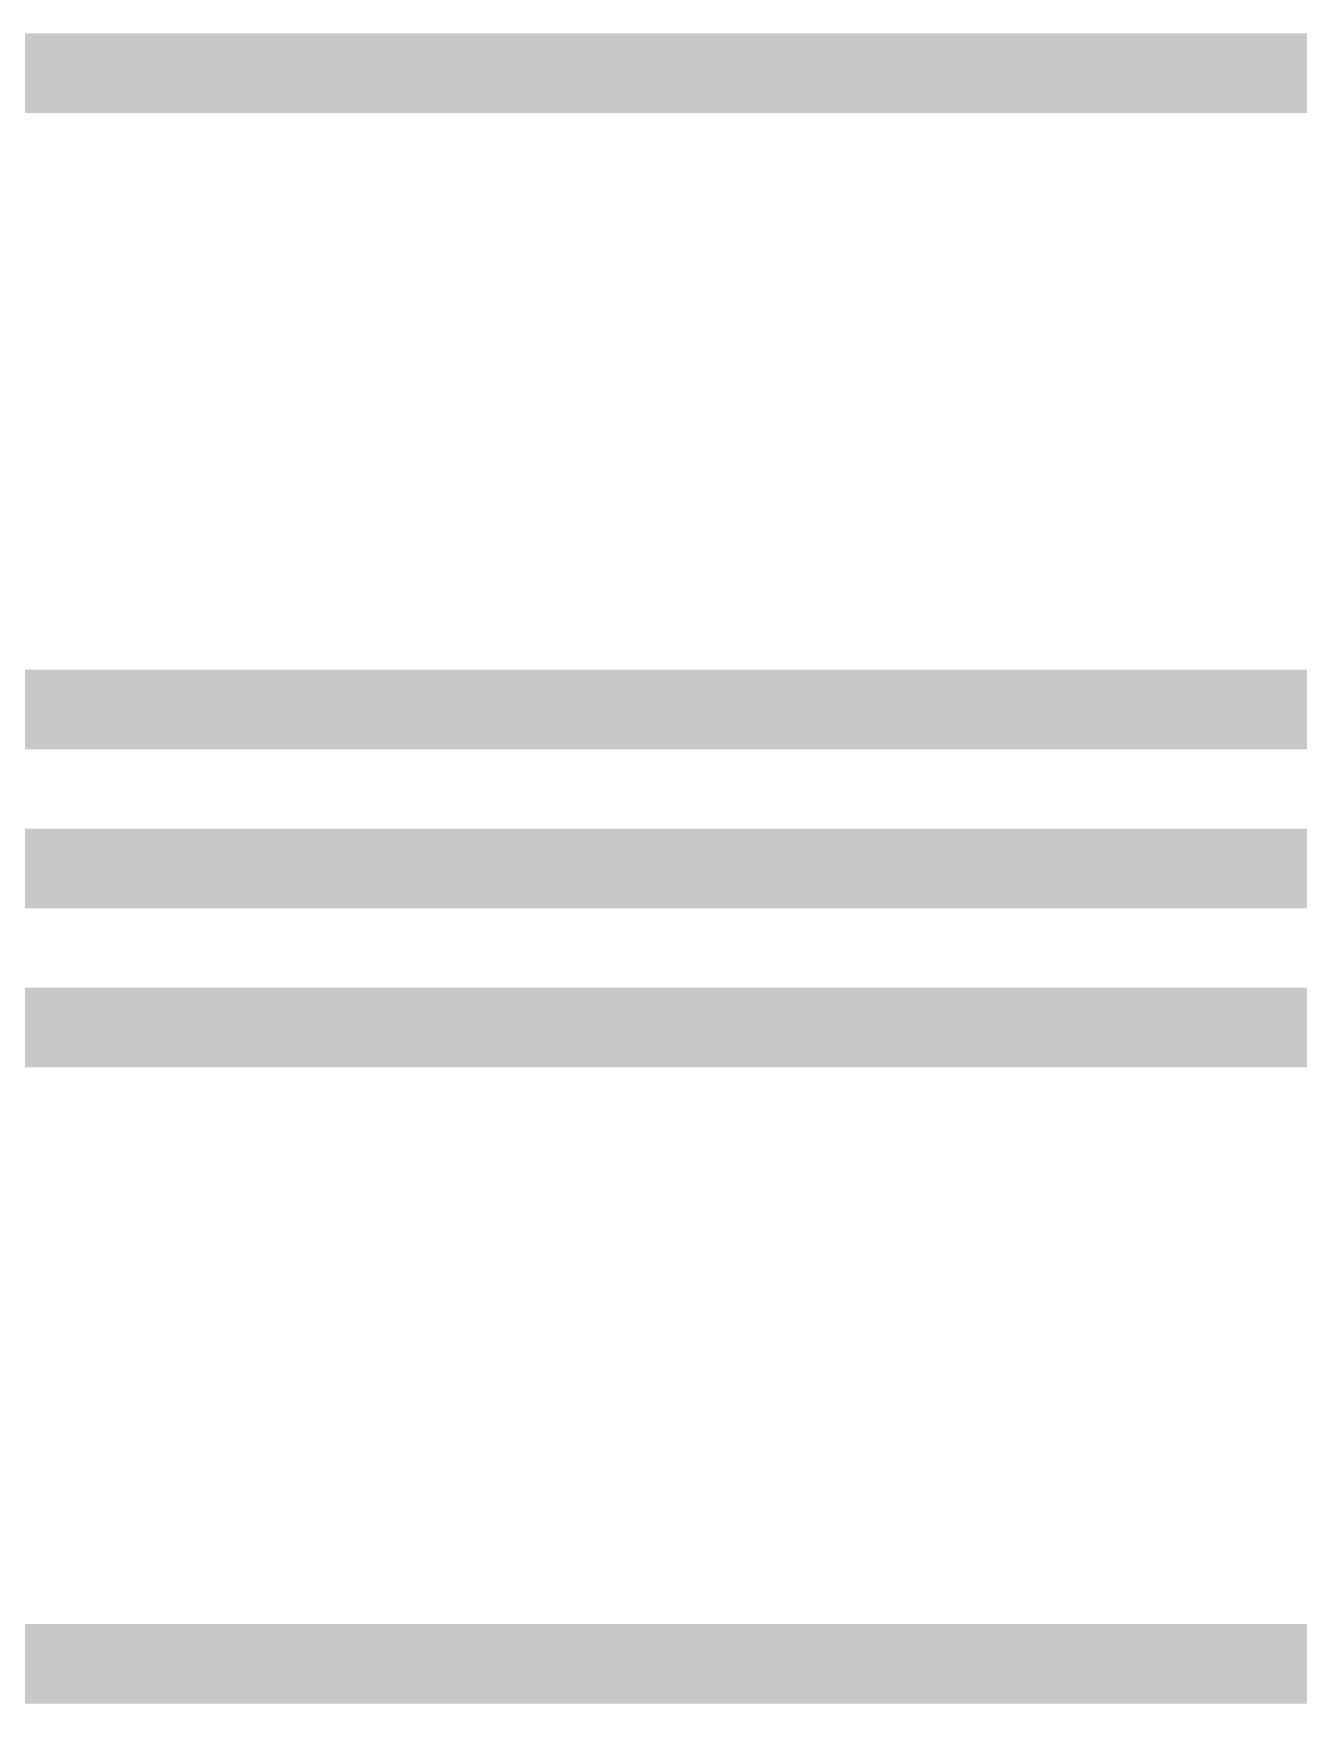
# Paper-space layout 'Layout1' of a CAD drawing. Header units: millimetres. Extents: x 0 to 841, y 0 to 594.
# Drawn here: x 186.1 to 194.05, y 449.11 to 459.61 of the extents above; entities that cross this region are included whole.
import ezdxf

# ---------------------------------------------------------------- set-up
doc = ezdxf.new("R2010")
doc.units = ezdxf.units.MM
doc.layers.add('TopLayer', color=1, linetype='Continuous')

psp = doc.layouts.get("Layout1")

# ---------------------------------------------------------------- linework, layer by layer
at = {"layer": 'TopLayer', "lineweight": 20, "const_width": 0.499999}
for points in [[(143.658234611391, 459.3649994978268), (196.8582247313911, 459.3649994978268)], [(158.058236291391, 455.3649973378269), (196.8582247313911, 455.3649973378269)], [(176.658234651391, 454.3649993378267), (196.8582247313911, 454.3649993378267)], [(179.6582337313912, 453.3650013378269), (196.8582247313911, 453.3650013378269)], [(177.6582326513912, 449.364999177827), (196.8582247313911, 449.364999177827)]]:
    psp.add_lwpolyline(points, dxfattribs=at)

doc.saveas('drawing.dxf')
